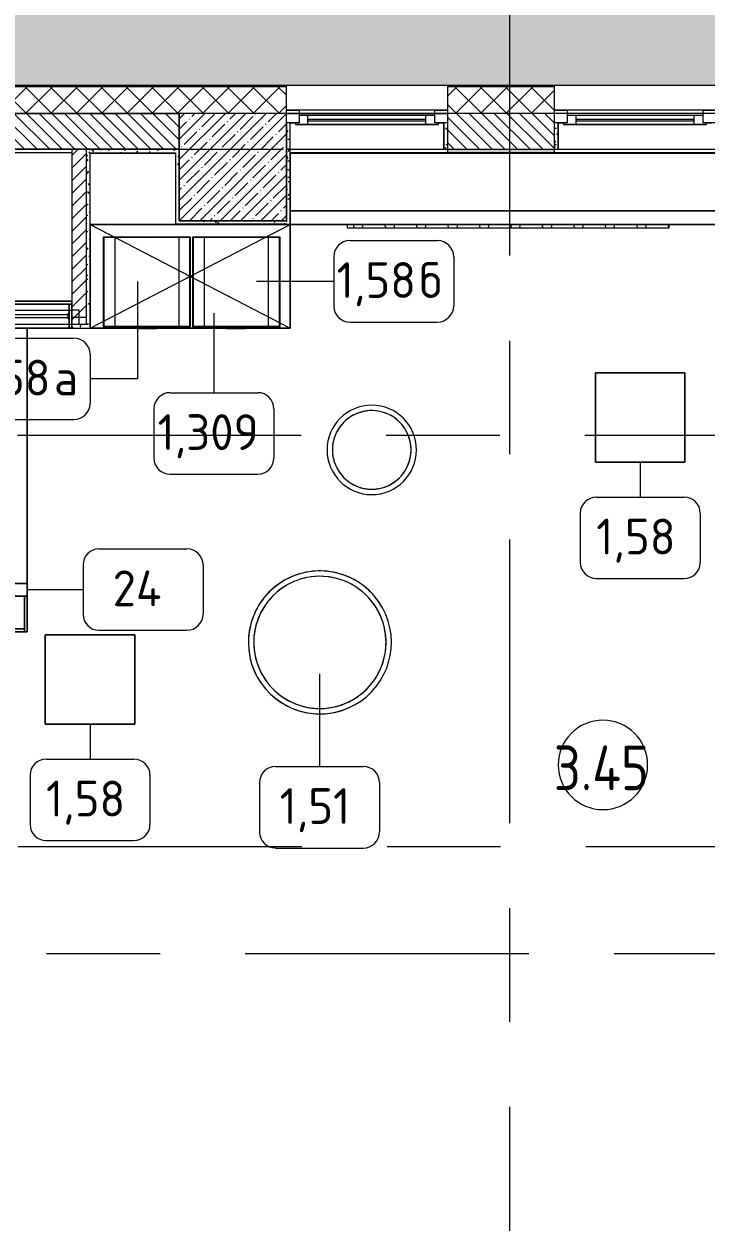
# Model space of a CAD drawing. Header units: millimetres. Extents: x 957 to 217451, y -8553 to 29000.
# Drawn here: x 34785 to 38600, y 8998 to 15701 of the extents above; entities that cross this region are included whole.
import ezdxf

# ---------------------------------------------------------------- set-up
doc = ezdxf.new("R2010")
doc.units = ezdxf.units.MM
doc.linetypes.add('Осевая', pattern=[3175, 635, -476.25, 1587.5, -476.25])
for name, color, linetype, lineweight in [('A-AREA-IDEN', 7, 'Continuous', 9), ('A-DETL', 7, 'Continuous', 9), ('A-GLAZ', 7, 'Continuous', 9), ('A-GLAZ-1', 7, 'Continuous', 13), ('A-WALL', 7, 'Continuous', 9), ('I-FURN-IDEN', 7, 'Continuous', 9), ('I-WALL', 7, 'Continuous', 9), ('S-COLS', 7, 'Continuous', 9), ('Знаки', 7, 'Continuous', 9), ('Оси-2', 7, 'Осевая', 9)]:
    doc.layers.add(name, color=color, linetype=linetype, lineweight=lineweight)
for name, color, linetype, lineweight, true_color in [('A-DETL-GENF-2', 7, 'Continuous', 9, 0xd4d4d4), ('A-WALL-1', 9, 'Continuous', 9, 0x808080), ('A-WALL-FNSH-1', 9, 'Continuous', 9, 0x808080), ('I-FURN-1', 9, 'Continuous', 9, 0x808080)]:
    doc.layers.add(name, color=color, linetype=linetype, lineweight=lineweight, true_color=true_color)
doc.styles.add('GOST Common_3', font='GOST_Common.ttf', dxfattribs={"width": 0.9, "height": 250})
doc.styles.add('GOST Common_4', font='GOST_Common.ttf', dxfattribs={"height": 200})
pattern_1 = [(45, (29493.174, 0), (-35.35534, 35.35534), [])]
pattern_2 = [(0, (29493.174, 0), (121.92, 30.48), [10.058, -81.382, 10.058, -81.382, -487.68]), (0, (29493.174, 0), (121.92, 30.48), [-182.88, 10.058, -172.822, 10.058, -81.382, -213.36]), (0, (29493.174, 0), (121.92, 30.48), [-457.2, 10.058, -50.902, 10.058, -142.342]), (120, (29538.894, 15.24), (-87.356454, 90.345817), [10.058, -81.382, 10.058, -81.382, -487.68]), (120, (29538.894, 15.24), (-87.356454, 90.345817), [-182.88, 10.058, -172.822, 10.058, -81.382, -213.36]), (120, (29538.894, 15.24), (-87.356454, 90.345817), [-457.2, 10.058, -50.902, 10.058, -142.342]), (240, (29554.134, 76.2), (-34.563546, -120.825817), [10.058, -81.382, 10.058, -81.382, -487.68]), (240, (29554.134, 76.2), (-34.563546, -120.825817), [-182.88, 10.058, -172.822, 10.058, -81.382, -213.36]), (240, (29554.134, 76.2), (-34.563546, -120.825817), [-457.2, 10.058, -50.902, 10.058, -142.342])]

# ---------------------------------------------------------------- blocks, each defined once
blk = doc.blocks.new('120_Окно_СКБ_1Ст - 120_Окно_СКБ_1Ст 900х2500_h_-V11-План расстановки мебели и оборудования 3 этажа в осях 1-12')
at = {"layer": 'A-GLAZ'}
for p, q in [((450, -57), (-450, -57)), ((-430, -127), (-400, -127)), ((-330, -107), (330, -107)), ((330, -117), (-330, -117)), ((400, -127), (430, -127))]:
    blk.add_line(p, q, dxfattribs=at)
at = {"layer": 'A-GLAZ-1'}
for p, q in [((-450, -127), (-450, -57)), ((-450, -57), (-380, -57)), ((-380, -57), (-380, -127)), ((380, -127), (380, -57)), ((380, -57), (450, -57)), ((450, -57), (450, -127)), ((-380, -127), (-450, -127)), ((-380, -127), (-400, -127)), ((-400, -127), (-400, -137)), ((380, -87), (-380, -87)), ((-380, -87), (-380, -127)), ((-330, -137), (-330, -87)), ((330, -137), (330, -87)), ((380, -127), (380, -87)), ((450, -127), (380, -127)), ((400, -127), (380, -127)), ((400, -137), (400, -127)), ((-400, -137), (400, -137)), ((400, -137), (-400, -137))]:
    blk.add_line(p, q, dxfattribs=at)
blk = doc.blocks.new('120_Окно_СКБ_1Ст - 120_Окно_СКБ_1Ст_900х2500_h_-V42-План расстановки мебели и оборудования 3 этажа в осях 1-12')
at = {"layer": 'A-GLAZ'}
for p, q in [((450, -57), (-450, -57)), ((-430, -127), (-400, -127)), ((-330, -107), (330, -107)), ((330, -117), (-330, -117)), ((400, -127), (430, -127))]:
    blk.add_line(p, q, dxfattribs=at)
at = {"layer": 'A-GLAZ-1'}
for p, q in [((-450, -127), (-450, -57)), ((-450, -57), (-380, -57)), ((-380, -57), (-380, -127)), ((380, -127), (380, -57)), ((380, -57), (450, -57)), ((450, -57), (450, -127)), ((-380, -127), (-450, -127)), ((-380, -127), (-400, -127)), ((-400, -127), (-400, -137)), ((380, -87), (-380, -87)), ((-380, -87), (-380, -127)), ((-330, -137), (-330, -87)), ((330, -137), (330, -87)), ((380, -127), (380, -87)), ((450, -127), (380, -127)), ((400, -127), (380, -127)), ((400, -137), (400, -127)), ((-400, -137), (400, -137)), ((400, -137), (-400, -137))]:
    blk.add_line(p, q, dxfattribs=at)
blk = doc.blocks.new('Шкаф параметрический - 1_309-32541261-План расстановки мебели и оборудования 3 этажа в осях 1-12')
at = {"layer": 'I-FURN-1'}
for p, q in [((0, 0), (1120, 581)), ((0, 581), (1120, 0)), ((1120, 581), (0, 581)), ((0, 581), (0, 0)), ((0, 0), (0, 581)), ((0, 581), (479, 581)), ((479, 581), (1119, 581)), ((1120, 0), (1120, 581)), ((1120, 581), (1120, 0)), ((0, 0), (1120, 0)), ((263, 0), (0, 0)), ((373, 0), (263, 0)), ((764, 0), (373, 0)), ((874, 0), (764, 0)), ((1120, 0), (874, 0))]:
    blk.add_line(p, q, dxfattribs=at)
blk = doc.blocks.new('ПУФ - 800 мешок 1_51-26157157-План расстановки мебели и оборудования 3 этажа в осях 1-12')
at = {"layer": 'I-FURN-1'}
for radius, start, end in [(400, 0, 180), (400, 50, 180), (370, 0, 180), (370, 52.94118, 169.41176), (370, 0, 52.94118), (400, 10, 50), (370, 169.41176, 180), (400, 0, 10), (400, 180, 360), (370, 180, 190.58824), (370, 180, 349.41176), (400, 320, 0), (370, 349.59286, 0), (400, 180, 270), (370, 349.59286, 360), (370, 190.58824, 201.17647), (370, 201.17647, 232.94118), (370, 232.94118, 349.41176), (400, 300, 320), (400, 270, 280), (400, 280, 290), (400, 290, 300)]:
    blk.add_arc((0, 0), radius, start, end, dxfattribs=at)
blk = doc.blocks.new('Съемный металлический экран с перфорацией - E1-V116-План расстановки мебели и оборудования 3 этажа в осях 1-12')
at = {"layer": 'Знаки'}
h = blk.add_hatch(dxfattribs=at)
h.set_pattern_fill('FP_35', color=256, style=0, pattern_type=2)
h.set_pattern_definition([(0, (-7081.406, -14560), (0, 50.8), [13.612, -74.376]), (60, (-7056.006, -14553.194), (-43.99409, 25.4), [13.612, -74.376]), (120, (-7049.2, -14527.794), (-43.99409, -25.4), [13.612, -74.376]), (30, (-7067.79, -14560), (9e-05, 101.59984), [13.612, -87.988]), (30, (-7093.19, -14516.01), (9e-05, 101.59984), [13.612, -87.988]), (150, (-7081.41, -14560), (-87.9881, -50.79984), [13.612, -87.988]), (150, (-7056.01, -14516.01), (-87.9881, -50.79984), [13.612, -87.988]), (90, (-7049.2, -14541.41), (-87.988, 50.8), [13.612, -87.988]), (90, (-7100, -14541.41), (-87.988, 50.8), [13.612, -87.988])])
h.paths.add_polyline_path([(1706.3, 0), (1800, 0), (1800, 20), (0, 20), (0, 0), (1369.7, 0)])
for p, q in [((0, 20), (0, 0)), ((0, 0), (1800, 0)), ((1800, 0), (1800, 20))]:
    blk.add_line(p, q, dxfattribs=at)
blk = doc.blocks.new('Стол для рисования - Стол для рисования-31999524-План расстановки мебели и оборудования 3 этажа в осях 1-12')
at = {"layer": 'I-FURN-1'}
for p, q in [((-134, 500), (-150, 500)), ((-150, 500), (-150, -500)), ((-150, -500), (-150, 500)), ((-150, 500), (-134.6, 500)), ((-150, 500), (-150, -500)), ((0, 500), (-150, 500)), ((-150, 500), (0, 500)), ((-150, -500), (-150, 500)), ((-150, 500), (-150, -500)), ((-134.6, 500), (-150, 500)), ((-150, 500), (-134.6, 500)), ((-150, -500), (-150, 500)), ((0, 500), (-134, 500)), ((-134, 500), (-134, 484)), ((-134, 484), (-134, 500)), ((-134, 500), (-100, 500)), ((-134, -500), (-134, 500)), ((-134, 500), (-134, 484)), ((-100, 500), (-134, 500)), ((-134, 500), (-100, 500)), ((-134, 484), (0, 484)), ((-81.4, 484), (-134, 484)), ((-134, 484), (-134, -484)), ((-100, 500), (-60, 500)), ((-60, 500), (-100, 500)), ((-100, 500), (-60, 500)), ((-81.9, 484), (-81.9, 478.5)), ((-81.9, 484), (-51.9, 484)), ((-81.4, 484), (-81.9, 484)), ((-81.9, 478.5), (-81.4, 478.5)), ((-51.9, 478.5), (-81.9, 478.5)), ((-79.9, 484), (-81.4, 484)), ((-74.5, 484), (-81.4, 484)), ((-81.4, 478.5), (-74.5, 478.5)), ((-77.5, 484), (-79.9, 484)), ((-74.5, 484), (-77.5, 484)), ((-74.5, 484), (-74.2, 484)), ((-74.2, 484), (-74.5, 484)), ((-74.5, 483.8), (-74.5, 478.5)), ((-74.5, 478.5), (-74.5, -478.8)), ((-74.2, 484), (-70.8, 484)), ((-70.8, 484), (-74.2, 484)), ((-70.8, 484), (-73.5, 484)), ((-70.8, 484), (-73.5, 484)), ((-73.5, 478.5), (-72.4, 478.5)), ((-72.3, 478.5), (-70.8, 478.5)), ((-67, 484), (-70.8, 484)), ((-70.8, 484), (-68.9, 484)), ((-67, 484), (-70.8, 484)), ((-67, 484), (-70.8, 484)), ((-70.7, 478.5), (-69, 478.5)), ((-68.9, 484), (-67, 484)), ((-68.9, 478.5), (-67, 478.5)), ((-63.2, 484), (-66.9, 484)), ((-66.9, 484), (-63.3, 484)), ((-63.3, 484), (-66.9, 484)), ((-63.3, 484), (-66.9, 484)), ((-66.9, 478.5), (-65, 478.5)), ((-65, 478.5), (-63.2, 478.5)), ((-60.5, 484), (-63, 484)), ((-63, 484), (-59.8, 484)), ((-61.7, 484), (-63, 484)), ((-60.5, 484), (-63, 484)), ((-63, 478.5), (-61.7, 478.5)), ((-60.5, 484), (-61.7, 484)), ((-61.6, 478.5), (-60.5, 478.5)), ((-59.8, 484), (-60.5, 484)), ((-60, 500), (0, 500)), ((0, 500), (-60, 500)), ((-60, 500), (0, 500)), ((-59.8, 484), (-59.5, 484)), ((-59.5, 484), (-59.8, 484)), ((-59.5, 478.5), (-59.5, 483.9)), ((-59.5, -478.7), (-59.5, 478.5)), ((-53.9, 484), (-59.4, 484)), ((-52.4, 484), (-59.4, 484)), ((-59.4, 478.5), (-52.4, 478.5)), ((-52.4, 484), (-53.9, 484)), ((-51.9, 484), (-52.4, 484)), ((0, 484), (-52.4, 484)), ((-52.4, 478.5), (-51.9, 478.5)), ((-51.9, 478.5), (-51.9, 484)), ((0, 484), (0, 500)), ((0, 500), (0, 484)), ((0, -500), (0, 500)), ((0, 500), (0, -500)), ((0, 484), (0, 500)), ((0, 500), (0, 484)), ((0, -484), (0, 484)), ((0, 484), (0, -484)), ((1500, 250), (0, 250)), ((0, 250), (0, -250)), ((0, -250), (0, 250)), ((0, 250), (1500, 250)), ((1430, 250), (1430, -250)), ((1500, 250), (1430, 250)), ((1430, 250), (1500, 250)), ((1430, -250), (1430, 250)), ((1700, 250), (1500, 250)), ((1500, 250), (1500, 234)), ((1500, 234), (1500, 250)), ((1500, 250), (1700, 250)), ((1500, 234), (1500, 250)), ((1500, 250), (1500, 8)), ((1500, -250), (1500, 250)), ((1500, 250), (1500, 234)), ((1500, 234), (1700, 234)), ((1684, 234), (1500, 234)), ((1500, 8), (1500, 234)), ((1684, 234), (1500, 234)), ((1500, 234), (1500, 8)), ((1500, 8), (1500, 234)), ((1500, 234), (1684, 234)), ((1500, 234), (1500, 8)), ((1700, 234), (1684, 234)), ((1684, 234), (1684, -234)), ((1684, 8), (1684, 234)), ((1684, 234), (1700, 234)), ((1700, 234), (1684, 234)), ((1700, 234), (1684, 234)), ((1684, 234), (1700, 234)), ((1700, 234), (1700, 250)), ((1700, 250), (1700, 234)), ((1700, -234), (1700, 234)), ((1700, 234), (1700, -234)), ((1700, -234), (1700, 234)), ((1700, 234), (1700, -234)), ((1684, 8), (1500, 8)), ((1500, 8), (1500, -8)), ((1500, -8), (1500, 8)), ((1500, 8), (1684, 8)), ((1500, -8), (1500, 8)), ((1500, 8), (1500, -8)), ((1500, 8), (1500, -8)), ((1500, -8), (1500, 8)), ((1500, 8), (1500, -8)), ((1684, -8), (1684, 8)), ((1684, 8), (1684, -8)), ((1684, -8), (1684, 8)), ((1500, -8), (1684, -8)), ((1684, -8), (1500, -8)), ((1500, -234), (1500, -8)), ((1500, -8), (1500, -250)), ((1500, -8), (1500, -234)), ((1500, -234), (1500, -8)), ((1500, -8), (1500, -234)), ((1684, -234), (1684, -8)), ((0, -250), (1500, -250)), ((1500, -250), (0, -250)), ((1430, -250), (1500, -250)), ((1500, -250), (1430, -250)), ((1700, -234), (1500, -234)), ((1500, -234), (1500, -250)), ((1500, -250), (1500, -234)), ((1500, -234), (1684, -234)), ((1500, -250), (1500, -234)), ((1500, -234), (1684, -234)), ((1684, -234), (1500, -234)), ((1500, -234), (1500, -250)), ((1500, -250), (1700, -250)), ((1700, -250), (1500, -250)), ((1684, -234), (1700, -234)), ((1700, -234), (1684, -234)), ((1684, -234), (1700, -234)), ((1684, -234), (1700, -234)), ((1700, -234), (1684, -234)), ((1700, -250), (1700, -234)), ((1700, -234), (1700, -250)), ((-150, -500), (-134, -500)), ((-134, -500), (-150, -500)), ((-150, -500), (0, -500)), ((0, -500), (-150, -500)), ((-150, -500), (-134.6, -500)), ((-134.6, -500), (-150, -500)), ((0, -484), (-134, -484)), ((-134, -484), (-134, -500)), ((-134, -500), (-134, -484)), ((-134, -484), (-81.4, -484)), ((-134, -484), (-134, -500)), ((-134, -500), (0, -500)), ((-100, -500), (-134, -500)), ((-134, -500), (-100, -500)), ((-100, -500), (-134, -500)), ((0, -500), (-100, -500)), ((-100, -500), (0, -500)), ((0, -500), (-100, -500)), ((-81.9, -478.6), (-81.9, -484)), ((-81.9, -478.6), (-51.9, -478.6)), ((-81.4, -478.6), (-81.9, -478.6)), ((-81.9, -484), (-81.4, -484)), ((-51.9, -484), (-81.9, -484)), ((-74.5, -478.6), (-81.4, -478.6)), ((-81.4, -484), (-74.5, -484)), ((-81.4, -484), (-74.5, -484)), ((-74.5, -478.8), (-74.5, -484)), ((-74.5, -484), (-74.2, -484)), ((-74.2, -484), (-74.5, -484)), ((-74.2, -484), (-73.5, -484)), ((-70.8, -484), (-74.2, -484)), ((-72.4, -478.6), (-73.5, -478.6)), ((-73.5, -484), (-70.8, -484)), ((-73.5, -484), (-72.3, -484)), ((-73.5, -484), (-70.8, -484)), ((-70.8, -478.6), (-72.4, -478.6)), ((-72.3, -484), (-70.8, -484)), ((-69, -478.6), (-70.8, -478.6)), ((-70.8, -484), (-67, -484)), ((-70.8, -484), (-67, -484)), ((-67, -484), (-70.8, -484)), ((-70.8, -484), (-67, -484)), ((-67, -478.6), (-69, -478.6)), ((-65.1, -478.6), (-66.9, -478.6)), ((-66.9, -484), (-63.2, -484)), ((-66.9, -484), (-63.3, -484)), ((-63.3, -484), (-66.9, -484)), ((-66.9, -484), (-63.3, -484)), ((-63.3, -478.6), (-65, -478.6)), ((-61.7, -478.6), (-63, -478.6)), ((-63, -484), (-60.5, -484)), ((-63, -484), (-59.5, -484)), ((-59.5, -484), (-63, -484)), ((-63, -484), (-60.5, -484)), ((-60.5, -478.6), (-61.7, -478.6)), ((-59.5, -484), (-59.5, -478.7)), ((-52.4, -478.6), (-59.4, -478.6)), ((-59.4, -484), (-52.4, -484)), ((-59.4, -484), (-52.4, -484)), ((-51.9, -478.6), (-52.4, -478.6)), ((-52.4, -484), (-51.9, -484)), ((-52.4, -484), (0, -484)), ((-51.9, -484), (-51.9, -478.6)), ((0, -500), (0, -484)), ((0, -484), (0, -500)), ((0, -500), (0, -484)), ((0, -484), (0, -500))]:
    blk.add_line(p, q, dxfattribs=at)
blk = doc.blocks.new('Пуф круглый - Пуф круглый-32037574-План расстановки мебели и оборудования 3 этажа в осях 1-12')
at = {"layer": 'I-FURN-1'}
for p, q in [((-180, 250), (-180, -250)), ((-180, 250), (-69.2, 250)), ((-178.5, 250), (-180, 250)), ((-2.3, 250), (-178.5, 250)), ((-69.2, 250), (-2.3, 250)), ((2.3, 250), (69.2, 250)), ((173.9, 250), (2.3, 250)), ((69.2, 250), (180, 250)), ((178.5, 250), (173.9, 250)), ((180, 250), (178.5, 250)), ((180, -250), (180, 250)), ((-180, -250), (-178.5, -250)), ((-69.2, -250), (-180, -250)), ((-178.5, -250), (-69.9, -250)), ((-70, -250), (-70, -257.4)), ((-70, -250), (-69.3, -250)), ((-69.3, -250), (-70, -250)), ((-70, -257.4), (-69.3, -257.4)), ((-32.7, -257.4), (-70, -257.4)), ((-69.9, -250), (-46.6, -250)), ((-69.3, -250), (-55.2, -250)), ((-30.7, -250), (-69.3, -250)), ((-69.3, -257.4), (-55.2, -257.4)), ((-2.3, -250), (-69.2, -250)), ((-55.2, -250), (-30, -250)), ((-55, -257.4), (-33.3, -257.4)), ((-33.3, -257.4), (-55, -257.4)), ((-55, -260), (-55, -257.4)), ((-55, -257.4), (-55, -260)), ((-55, -257.4), (-32.7, -257.4)), ((-55, -262.1), (-55, -260)), ((-55, -260), (-55, -262.1)), ((-55, -262.1), (55, -262.1)), ((55, -262.1), (-55, -262.1)), ((-46.6, -250), (-33.5, -250)), ((-32.9, -250), (-30.9, -250)), ((-32.7, -257.4), (32.7, -257.4)), ((-30.7, -257.4), (-32.7, -257.4)), ((-32.7, -257.4), (-30.7, -257.4)), ((-30.7, -257.4), (-32.7, -257.4)), ((-30.9, -250), (-2.3, -250)), ((-30, -250), (-30.7, -250)), ((30.7, -257.4), (-30.7, -257.4)), ((-30.7, -257.4), (-30, -257.4)), ((-30, -257.4), (-30.7, -257.4)), ((-30, -257.4), (-30, -250)), ((2.3, -250), (30.9, -250)), ((69.2, -250), (2.3, -250)), ((30, -250), (30, -257.4)), ((30, -250), (50, -250)), ((30.7, -250), (30, -250)), ((30, -257.4), (30.7, -257.4)), ((30.7, -257.4), (30, -257.4)), ((69.3, -250), (30.7, -250)), ((55, -257.4), (30.7, -257.4)), ((30.7, -257.4), (55, -257.4)), ((70, -257.4), (30.7, -257.4)), ((30.9, -250), (69.9, -250)), ((32.7, -257.4), (55, -257.4)), ((50, -250), (55.2, -250)), ((55, -257.4), (55, -260)), ((55, -257.4), (55, -260)), ((55, -260), (55, -262.1)), ((55, -260), (55, -262.1)), ((55.2, -250), (60, -250)), ((55.2, -257.4), (64.1, -257.4)), ((60, -250), (70, -250)), ((64.1, -257.4), (67.3, -257.4)), ((67.3, -257.4), (69.3, -257.4)), ((180, -250), (69.2, -250)), ((70, -250), (69.3, -250)), ((69.3, -257.4), (70, -257.4)), ((69.9, -250), (178.5, -250)), ((70, -257.4), (70, -250)), ((178.5, -250), (180, -250))]:
    blk.add_line(p, q, dxfattribs=at)
blk = doc.blocks.new('Пуф круглый - Пуф круглый-V155-План расстановки мебели и оборудования 3 этажа в осях 1-12')
at = {"layer": 'I-FURN-1'}
for p, q in [((-180, 250), (-180, -250)), ((-180, 250), (-69.2, 250)), ((-178.5, 250), (-180, 250)), ((-2.3, 250), (-178.5, 250)), ((-69.2, 250), (-2.3, 250)), ((2.3, 250), (69.2, 250)), ((178.5, 250), (2.3, 250)), ((69.2, 250), (180, 250)), ((180, 250), (178.5, 250)), ((180, -250), (180, 250)), ((-180, -250), (-178.5, -250)), ((-69.2, -250), (-180, -250)), ((-178.5, -250), (-69.9, -250)), ((-70, -250), (-70, -257.4)), ((-70, -250), (-30, -250)), ((-69.3, -250), (-70, -250)), ((-70, -257.4), (-69.3, -257.4)), ((-32.7, -257.4), (-70, -257.4)), ((-69.9, -250), (-46.6, -250)), ((-30.7, -250), (-69.3, -250)), ((-69.3, -257.4), (-55.2, -257.4)), ((-2.3, -250), (-69.2, -250)), ((-55, -257.4), (-32.7, -257.4)), ((-30.7, -257.4), (-55, -257.4)), ((-55, -260), (-55, -257.4)), ((-55, -257.4), (-55, -260)), ((-55, -257.4), (-44.8, -257.4)), ((-55, -262.1), (-55, -260)), ((-55, -260), (-55, -262.1)), ((-55, -262.1), (55, -262.1)), ((55, -262.1), (-55, -262.1)), ((-46.6, -250), (-30.9, -250)), ((-44.8, -257.4), (-30.7, -257.4)), ((-32.7, -257.4), (32.7, -257.4)), ((-30, -257.4), (-32.7, -257.4)), ((-30.9, -250), (-2.3, -250)), ((-30, -250), (-30.7, -250)), ((30.7, -257.4), (-30.7, -257.4)), ((-30.7, -257.4), (-30, -257.4)), ((-30, -257.4), (-30, -250)), ((2.3, -250), (30.9, -250)), ((69.2, -250), (2.3, -250)), ((30, -250), (30, -257.4)), ((30, -250), (70, -250)), ((30.7, -250), (30, -250)), ((30, -257.4), (30.7, -257.4)), ((30.7, -257.4), (30, -257.4)), ((55.2, -250), (30.7, -250)), ((55, -257.4), (30.7, -257.4)), ((30.7, -257.4), (55, -257.4)), ((70, -257.4), (30.7, -257.4)), ((30.9, -250), (69.9, -250)), ((32.7, -257.4), (55, -257.4)), ((55, -257.4), (55, -260)), ((55, -257.4), (55, -260)), ((55, -260), (55, -262.1)), ((55, -260), (55, -262.1)), ((69.3, -250), (55.2, -250)), ((55.2, -257.4), (69.3, -257.4)), ((180, -250), (69.2, -250)), ((70, -250), (69.3, -250)), ((69.3, -257.4), (70, -257.4)), ((69.9, -250), (178.5, -250)), ((70, -257.4), (70, -250)), ((178.5, -250), (180, -250))]:
    blk.add_line(p, q, dxfattribs=at)
blk = doc.blocks.new('Пуф треугольный - Пуф треугольный-32036783-План расстановки мебели и оборудования 3 этажа в осях 1-12')
at = {"layer": 'I-FURN-1'}
for p, q in [((-244.9, 250), (-244.9, -250)), ((-244.3, 250), (-244.9, 250)), ((-244.9, 250), (-243.9, 250)), ((-243.4, 250), (-244.3, 250)), ((-243.9, 250), (-180, 250)), ((-242.3, 250), (-243.4, 250)), ((-239.3, 250), (-242.3, 250)), ((-180, 250), (-239.3, 250)), ((-239.3, -250), (-239.3, 250)), ((-180, 250), (-68.6, 250)), ((-2.3, 250), (-180, 250)), ((-68.6, 250), (-2.3, 250)), ((-2.3, 250), (2.3, 250)), ((2.3, 250), (68.6, 250)), ((180, 250), (2.3, 250)), ((68.6, 250), (180, 250)), ((180, 250), (243.9, 250)), ((239.3, 250), (180, 250)), ((244.8, 250), (239.3, 250)), ((239.3, 250), (239.3, -250)), ((243.9, 250), (244.9, 250)), ((244.9, 250), (244.8, 250)), ((244.9, -250), (244.9, 250)), ((-244.9, -250), (-244.8, -250)), ((-243.9, -250), (-244.9, -250)), ((-244.8, -250), (-239.3, -250)), ((-180, -250), (-243.9, -250)), ((-239.3, -250), (-180, -250)), ((-180, -250), (-69.3, -250)), ((-68.6, -250), (-180, -250)), ((-70, -250), (-70, -257.4)), ((-70, -250), (-60, -250)), ((-69.3, -250), (-70, -250)), ((-70, -257.4), (-69.3, -257.4)), ((-32.7, -257.4), (-70, -257.4)), ((-30.7, -250), (-69.3, -250)), ((-69.3, -250), (-33.3, -250)), ((-69.3, -257.4), (-55.2, -257.4)), ((-2.3, -250), (-68.6, -250)), ((-60, -250), (-55.2, -250)), ((-55.2, -250), (-30, -250)), ((-55, -257.4), (-33.3, -257.4)), ((-33.3, -257.4), (-55, -257.4)), ((-55, -260), (-55, -257.4)), ((-55, -257.4), (-55, -260)), ((-55, -257.4), (-50, -257.4)), ((-55, -262.1), (-55, -260)), ((-55, -260), (-55, -262.1)), ((-55, -262.1), (55, -262.1)), ((55, -262.1), (-55, -262.1)), ((-50, -257.4), (-40, -257.4)), ((-40, -257.4), (-32.7, -257.4)), ((-32.7, -250), (-30.7, -250)), ((-32.7, -257.4), (32.7, -257.4)), ((-30.7, -257.4), (-32.7, -257.4)), ((-32.7, -257.4), (-30.7, -257.4)), ((-30, -257.4), (-32.7, -257.4)), ((-30, -250), (-30.7, -250)), ((-30.7, -250), (-2.3, -250)), ((30.7, -257.4), (-30.7, -257.4)), ((-30.7, -257.4), (-30, -257.4)), ((-30, -257.4), (-30, -250)), ((2.3, -250), (-2.3, -250)), ((2.3, -250), (30.7, -250)), ((68.6, -250), (2.3, -250)), ((30, -250), (30, -257.4)), ((30, -250), (70, -250)), ((30.7, -250), (30, -250)), ((30, -257.4), (30.7, -257.4)), ((30.7, -257.4), (30, -257.4)), ((69.3, -250), (30.7, -250)), ((30.7, -250), (69.3, -250)), ((55, -257.4), (30.7, -257.4)), ((30.7, -257.4), (55, -257.4)), ((70, -257.4), (30.7, -257.4)), ((32.7, -257.4), (55, -257.4)), ((55, -257.4), (55, -260)), ((55, -257.4), (55, -260)), ((55, -260), (55, -262.1)), ((55, -260), (55, -262.1)), ((55.2, -257.4), (69.3, -257.4)), ((180, -250), (68.6, -250)), ((70, -250), (69.3, -250)), ((69.3, -250), (180, -250)), ((69.3, -257.4), (70, -257.4)), ((70, -257.4), (70, -250)), ((180, -250), (239.3, -250)), ((243.9, -250), (180, -250)), ((239.3, -250), (244.9, -250)), ((244.9, -250), (243.9, -250))]:
    blk.add_line(p, q, dxfattribs=at)
blk = doc.blocks.new('Пуф треугольный - Пуф треугольный-V156-План расстановки мебели и оборудования 3 этажа в осях 1-12')
at = {"layer": 'I-FURN-1'}
for p, q in [((-244.9, 250), (-244.9, -250)), ((-240.9, 250), (-244.9, 250)), ((-244.9, 250), (-243.9, 250)), ((-243.9, 250), (-180, 250)), ((-239.3, 250), (-240.9, 250)), ((-180, 250), (-239.3, 250)), ((-239.3, -250), (-239.3, 250)), ((-180, 250), (-68.6, 250)), ((-2.3, 250), (-180, 250)), ((-68.6, 250), (-2.3, 250)), ((-2.3, 250), (2.3, 250)), ((2.3, 250), (68.6, 250)), ((180, 250), (2.3, 250)), ((68.6, 250), (180, 250)), ((180, 250), (243.9, 250)), ((239.3, 250), (180, 250)), ((240.9, 250), (239.3, 250)), ((239.3, 250), (239.3, -250)), ((244.8, 250), (240.9, 250)), ((243.9, 250), (244.9, 250)), ((244.9, 250), (244.8, 250)), ((244.9, -250), (244.9, 250)), ((-244.9, -250), (-244.8, -250)), ((-243.9, -250), (-244.9, -250)), ((-244.8, -250), (-244.3, -250)), ((-244.3, -250), (-242.3, -250)), ((-180, -250), (-243.9, -250)), ((-242.3, -250), (-240.9, -250)), ((-240.9, -250), (-239.3, -250)), ((-239.3, -250), (-180, -250)), ((-180, -250), (-69.3, -250)), ((-68.6, -250), (-180, -250)), ((-70, -250), (-70, -257.4)), ((-70, -250), (-30, -250)), ((-69.3, -250), (-70, -250)), ((-70, -257.4), (-69.3, -257.4)), ((-32.7, -257.4), (-70, -257.4)), ((-60, -250), (-69.3, -250)), ((-69.3, -250), (-30.7, -250)), ((-69.3, -257.4), (-55.2, -257.4)), ((-2.3, -250), (-68.6, -250)), ((-30.7, -250), (-60, -250)), ((-55, -257.4), (-32.7, -257.4)), ((-30.7, -257.4), (-55, -257.4)), ((-55, -260), (-55, -257.4)), ((-55, -257.4), (-55, -260)), ((-55, -257.4), (-30.7, -257.4)), ((-55, -262.1), (-55, -260)), ((-55, -260), (-55, -262.1)), ((-55, -262.1), (55, -262.1)), ((55, -262.1), (-55, -262.1)), ((-32.7, -257.4), (32.7, -257.4)), ((-30, -257.4), (-32.7, -257.4)), ((-30, -250), (-30.7, -250)), ((-30.7, -250), (-2.3, -250)), ((30.7, -257.4), (-30.7, -257.4)), ((-30.7, -257.4), (-30, -257.4)), ((-30, -257.4), (-30, -250)), ((2.3, -250), (-2.3, -250)), ((2.3, -250), (30.7, -250)), ((68.6, -250), (2.3, -250)), ((30, -250), (30, -257.4)), ((30, -250), (70, -250)), ((30.7, -250), (30, -250)), ((30, -257.4), (30.7, -257.4)), ((30.7, -257.4), (30, -257.4)), ((32.7, -250), (30.7, -250)), ((30.7, -250), (69.3, -250)), ((55, -257.4), (30.7, -257.4)), ((30.7, -257.4), (55, -257.4)), ((70, -257.4), (30.7, -257.4)), ((69.3, -250), (32.7, -250)), ((32.7, -257.4), (55, -257.4)), ((55, -257.4), (55, -260)), ((55, -257.4), (55, -260)), ((55, -260), (55, -262.1)), ((55, -260), (55, -262.1)), ((55.2, -257.4), (69.3, -257.4)), ((180, -250), (68.6, -250)), ((70, -250), (69.3, -250)), ((69.3, -250), (180, -250)), ((69.3, -257.4), (70, -257.4)), ((70, -257.4), (70, -250)), ((180, -250), (239.3, -250)), ((243.9, -250), (180, -250)), ((239.3, -250), (240.9, -250)), ((240.9, -250), (244.3, -250)), ((244.9, -250), (243.9, -250)), ((244.3, -250), (244.8, -250)), ((244.8, -250), (244.9, -250))]:
    blk.add_line(p, q, dxfattribs=at)
blk = doc.blocks.new('ПУФ_500 - 1_50б-V159-План расстановки мебели и оборудования 3 этажа в осях 1-12')
at = {"layer": 'I-FURN-1'}
for radius, start, end in [(250, 360, 180), (250, 0, 180), (220, 360, 180), (220, 102.85714, 128.57143), (220, 64.28571, 102.85714), (220, 128.57143, 154.28571), (220, 12.85714, 64.28571), (220, 154.28571, 180), (250, 180, 360), (220, 180, 360), (220, 180, 192.85714), (220, 334.28571, 360), (220, 0, 12.85714), (250, 180, 360), (220, 192.85714, 231.42857), (220, 321.42857, 334.28571), (220, 231.42857, 244.28571), (220, 244.28571, 257.14286), (220, 257.14286, 308.57143), (220, 308.57143, 321.42857)]:
    blk.add_arc((0, 0), radius, start, end, dxfattribs=at)
blk = doc.blocks.new('Зашивка приборов отопления34 - Зашивка приборов отопления-33324488-План расстановки мебели и оборудования 3 этажа в осях 1-12')
at = {"layer": 'A-WALL'}
for p, q in [((34187.8, 26888.4), (34187.8, 26567.4)), ((40348, 26888.4), (34187.8, 26888.4)), ((34187.8, 26567.4), (40348, 26567.4)), ((40348, 26567.4), (34187.8, 26567.4)), ((34187.8, 26567.4), (34187.8, 26492.4)), ((34187.8, 26492.4), (40348, 26492.4))]:
    blk.add_line(p, q, dxfattribs=at)
blk = doc.blocks.new('Марка_Помещения - Номер-25198446-План расстановки мебели и оборудования 3 этажа в осях 1-12')
at = {"layer": 'A-AREA-IDEN'}
for start, end in [(360, 180), (180, 360)]:
    blk.add_arc((0, 0), 2.5, start, end, dxfattribs=at)
blk = doc.blocks.new('Марка_Мебель - В прямоуг_Balcon_Марка-25523697-План расстановки мебели и оборудования 3 этажа в осях 1-12')
at = {"layer": 'I-FURN-IDEN'}
for p, q in [((-2.455, 2.278), (2.455, 2.278)), ((-3.355, 1.378), (-3.355, -1.384)), ((3.355, 1.378), (3.355, -1.378)), ((-2.461, -2.278), (2.455, -2.278))]:
    blk.add_line(p, q, dxfattribs=at)
for centre, radius, start, end in [((-2.455, 1.378), 0.9, 90, 180), ((2.455, 1.378), 0.9, 0, 90), ((-2.461, -1.384), 0.893, 180, 270), ((2.455, -1.378), 0.9, 270, 0)]:
    blk.add_arc(centre, radius, start, end, dxfattribs=at)

msp = doc.modelspace()

# ---------------------------------------------------------------- hatches: boundary and pattern name
at = {"layer": 'A-DETL-GENF-2'}
msp.add_hatch(color=256, dxfattribs=at).paths.add_polyline_path([(29225.2, 14774.9), (29225.2, 15358), (67780.8, 15358), (67780.8, 23799.7), (68251.3, 23799.7), (68251.3, 23888.3), (63421.2, 23888.3), (63421.2, 27398.1), (27084.1, 27398.1), (27084.1, 14774.9), (29212.9, 14774.9)])
at = {"layer": 'A-WALL'}
h = msp.add_hatch(dxfattribs=at)
h.set_pattern_fill('FP_9', color=256, style=0, pattern_type=2)
h.set_pattern_definition([(45, (29493.17, 0), (-70.71068, 70.71068), []), (135, (29493.17, 0), (-70.71068, -70.71068), [])])
h.paths.add_polyline_path([(67780.8, 15200), (67780.8, 15350), (67303.2, 15350), (67303.2, 15200), (67763.2, 15200)])
h.paths.add_polyline_path([(44020.6, 15200), (61603.2, 15200), (61603.2, 15350), (59510.2, 15349), (59510.2, 15288), (59507.2, 15285), (58733.2, 15285), (58730.2, 15288), (58729.4, 15350), (55103.4, 15349), (55103.4, 15288), (55100.4, 15285), (53926.4, 15285), (53923.4, 15288), (53922.7, 15350), (49283.2, 15349), (49283.2, 15288), (49280.2, 15285), (48506.2, 15285), (48503.2, 15288), (48502.4, 15350), (44276.2, 15349), (44275, 15285.7), (44273.2, 15285), (44096.8, 15286.1), (44096.2, 15288), (44095.4, 15350), (42353.2, 15350), (42353.2, 15200), (43803.2, 15200)])
h.paths.add_polyline_path([(34153.2, 15200), (36253.2, 15200), (36253.2, 15350), (29533.2, 15350), (29533.2, 15293), (29383.2, 15293), (29383.2, 15200), (33553.2, 15200)])
h.paths.add_polyline_path([(63253.2, 15200), (63253.2, 15350), (63103.2, 15350), (63103.2, 15200), (63203.2, 15200)])
h.paths.add_polyline_path([(64153.2, 15200), (64903.2, 15200), (64903.2, 15350), (64153.2, 15350)])
h.paths.add_polyline_path([(38653.2, 15200), (39253.2, 15200), (39253.2, 15350), (38653.2, 15350), (38653.2, 15218)])
h.paths.add_polyline_path([(37753.2, 15200), (37753.2, 15350), (37153.2, 15350), (37153.2, 15200), (37289.8, 15200)])
h.paths.add_polyline_path([(62733.2, 15200), (62733.2, 15350), (62503.2, 15350), (62503.2, 15200), (62728.2, 15200)])
h = msp.add_hatch(dxfattribs=at)
h.set_pattern_fill('FP_7', color=256, style=0, pattern_type=2)
h.set_pattern_definition([(135, (29493.174, 0), (-35.35534, -35.35534), [])])
h.paths.add_polyline_path([(42434.4, 15000), (43203.2, 15000), (43203.2, 15200), (42353.2, 15200), (42353.2, 15000)])
h.paths.add_polyline_path([(35053.2, 15000), (35653.2, 15000), (35653.2, 15200), (34153.2, 15200), (34153.2, 15000), (35044.1, 15000)])
h.paths.add_polyline_path([(37153.2, 15000), (37753.2, 15000), (37753.2, 15200), (37153.2, 15200), (37153.2, 15007.9)])
h.paths.add_polyline_path([(38653.2, 15000), (39253.2, 15000), (39253.2, 15200), (38653.2, 15200), (38653.2, 15055.6)])
at = {"layer": 'I-WALL'}
h = msp.add_hatch(dxfattribs=at)
h.set_pattern_fill('FP_34', color=256, style=0, pattern_type=2)
h.set_pattern_definition(pattern_2)
h.paths.add_polyline_path([(36253.2, 15000), (36273.2, 15000), (36273.2, 15148), (36253.2, 15148), (36253.2, 15138)])
h = msp.add_hatch(dxfattribs=at)
h.set_pattern_fill('FP_34', color=256, style=0, pattern_type=2)
h.set_pattern_definition(pattern_2)
h.paths.add_polyline_path([(37133.2, 15000), (37153.2, 15000), (37153.2, 15148), (37133.2, 15148), (37133.2, 15007.3)])
h = msp.add_hatch(dxfattribs=at)
h.set_pattern_fill('FP_34', color=256, style=0, pattern_type=2)
h.set_pattern_definition(pattern_2)
h.paths.add_polyline_path([(37753.2, 15000), (37773.2, 15000.7), (37773.2, 15148), (37753.2, 15148), (37753.2, 15027)])
h = msp.add_hatch(dxfattribs=at)
h.set_pattern_fill('FP_22', color=256, style=0, pattern_type=2)
h.set_pattern_definition(pattern_1)
h.paths.add_polyline_path([(35102.3, 14060), (35133.2, 14060), (35133.2, 15000), (35053.2, 15000), (35053.2, 14060)])
h = msp.add_hatch(dxfattribs=at)
h.set_pattern_fill('FP_34', color=256, style=0, pattern_type=2)
h.set_pattern_definition(pattern_2)
h.paths.add_polyline_path([(35153.2, 14980), (35653.2, 14980), (35653.2, 15000), (35133.2, 15000), (35133.2, 14980)])
h = msp.add_hatch(dxfattribs=at)
h.set_pattern_fill('FP_34', color=256, style=0, pattern_type=2)
h.set_pattern_definition(pattern_2)
h.paths.add_polyline_path([(35153.2, 14020), (35153.2, 14980), (35133.2, 14980), (35133.2, 14020)])
h = msp.add_hatch(dxfattribs=at)
h.set_pattern_fill('FP_34', color=256, style=0, pattern_type=2)
h.set_pattern_definition(pattern_2)
h.paths.add_polyline_path([(35633.2, 14580), (35653.2, 14580), (35653.2, 14980), (35633.2, 14979), (35633.2, 14600)])
h = msp.add_hatch(dxfattribs=at)
h.set_pattern_fill('FP_34', color=256, style=0, pattern_type=2)
h.set_pattern_definition(pattern_2)
h.paths.add_polyline_path([(36253.2, 14600), (36273.2, 14600.7), (36273.2, 15000), (36253.2, 15000), (36253.2, 14926)])
h = msp.add_hatch(dxfattribs=at)
h.set_pattern_fill('FP_34', color=256, style=0, pattern_type=2)
h.set_pattern_definition(pattern_2)
h.paths.add_polyline_path([(42353.2, 14980), (42434.4, 14980), (42434.4, 15000), (42353.2, 15000)])
h.paths.add_polyline_path([(39253.2, 14980), (39253.2, 15000), (38653.2, 15000), (38653.2, 14980)])
h.paths.add_polyline_path([(37289.8, 14980), (37753.2, 14980), (37753.2, 15000), (37153.2, 15000), (37153.2, 14980)])
h = msp.add_hatch(dxfattribs=at)
h.set_pattern_fill('FP_34', color=256, style=0, pattern_type=2)
h.set_pattern_definition(pattern_2)
h.paths.add_polyline_path([(36253.2, 14580), (36273.2, 14580), (36273.2, 14600), (35653.2, 14600), (35653.2, 14580), (35943.7, 14580)])
h = msp.add_hatch(dxfattribs=at)
h.set_pattern_fill('FP_22', color=256, style=0, pattern_type=2)
h.set_pattern_definition(pattern_1)
h.paths.add_polyline_path([(35093.2, 14020), (35093.2, 14060), (35053.2, 14060), (35053.2, 14020)])
h.paths.add_polyline_path([(33251.4, 14020), (34053.2, 14020), (34053.2, 14100), (32623.2, 14100), (32623.2, 14020)])
h = msp.add_hatch(dxfattribs=at)
h.set_pattern_fill('FP_34', color=256, style=0, pattern_type=2)
h.set_pattern_definition(pattern_2)
h.paths.add_polyline_path([(33924.5, 14000), (34053.2, 14000), (34053.2, 14020), (32623.2, 14020), (32623.2, 14000), (33553.2, 14000)])
h.paths.add_polyline_path([(35133.2, 14000), (35153.2, 14000), (35153.2, 14020), (35053.2, 14020), (35053.2, 14000), (35102.3, 14000)])
at = {"layer": 'S-COLS'}
h = msp.add_hatch(dxfattribs=at)
h.set_pattern_fill('FP_10', color=256, style=0, pattern_type=2)
h.set_pattern_definition([(45, (29493.17, 0), (-57.02463, 57.02463), []), (45, (29550.2, 0), (-57.02463, 57.02463), [100.806, -20.161, 3.353, -16.808])])
h.paths.add_polyline_path([(35653.2, 14600), (36253.2, 14600), (36253.2, 15200), (35653.2, 15200), (35653.2, 14926)])

# ---------------------------------------------------------------- linework, layer by layer
at = {"layer": 'A-DETL'}
msp.add_line((29225.2, 15358), (67780.8, 15358), dxfattribs=at)
at = {"layer": 'A-WALL'}
for p, q in [((36253.2, 15353), (29533.2, 15353)), ((36253.2, 15350), (29533.2, 15350)), ((37753.2, 15353), (37153.2, 15353)), ((37753.2, 15350), (37153.2, 15350)), ((35653.2, 15200), (34153.2, 15200)), ((43203.2, 15200), (35653.2, 15200)), ((37753.2, 15200), (37153.2, 15200)), ((35133.2, 15000), (35133.2, 14020)), ((35153.2, 14980), (35633.2, 14980)), ((35153.2, 14980), (35153.2, 13999)), ((37153.2, 15000), (37753.2, 15000)), ((37153.2, 14980), (37753.2, 14980)), ((37753.2, 14980), (37153.2, 14980))]:
    msp.add_line(p, q, dxfattribs=at)
at = {"layer": 'A-WALL-1'}
for p, q in [((36253.2, 15200), (36253.2, 15350)), ((37153.2, 15350), (37153.2, 14980)), ((37753.2, 14980), (37753.2, 15350)), ((29883.2, 15200), (35653.2, 15200)), ((35653.2, 14600), (35653.2, 15200)), ((36253.2, 15148), (36253.2, 14600)), ((36273.2, 15148), (36253.2, 15148)), ((36273.2, 14580), (36273.2, 15148)), ((37133.2, 15148), (37133.2, 15000)), ((37153.2, 15148), (37133.2, 15148)), ((37773.2, 15148), (37753.2, 15148)), ((37773.2, 15000), (37773.2, 15148)), ((35653.2, 15000), (34153.2, 15000)), ((35053.2, 15000), (35053.2, 14134.6)), ((35633.2, 14980), (35633.2, 14580)), ((36273.2, 15000), (36253.2, 15000)), ((36253.2, 15000), (36273.2, 15000)), ((37133.2, 15000), (37153.2, 15000)), ((37753.2, 15000), (37773.2, 15000)), ((35633.2, 14580), (36253.7, 14580)), ((36253.2, 14600), (35653.2, 14600)), ((35053.2, 14134), (35053.2, 14100)), ((35093.2, 14100), (35053.2, 14100)), ((35093.2, 14020), (35093.2, 14100)), ((35053.2, 14060), (35133.2, 14060)), ((35133.2, 14020), (35053.2, 14020)), ((35053.2, 14000), (35153.2, 14000))]:
    msp.add_line(p, q, dxfattribs=at)
at = {"layer": 'A-WALL-FNSH-1'}
for p, q in [((36253.2, 15350), (36253.2, 15358)), ((37153.2, 15358), (37153.2, 15350)), ((37753.2, 15350), (37753.2, 15358)), ((36274.2, 15148), (36273.2, 15148)), ((36274.2, 15000), (36274.2, 15148)), ((37132.2, 15148), (37132.2, 15000)), ((37133.2, 15148), (37132.2, 15148)), ((37774.2, 15148), (37773.2, 15148)), ((37774.2, 15000), (37774.2, 15148)), ((35154.2, 14979), (35632.2, 14979)), ((35154.2, 13999), (35154.2, 14979)), ((35632.2, 14979), (35632.2, 14580)), ((36273.2, 15000), (36274.2, 15000)), ((37132.2, 15000), (37133.2, 15000)), ((37153.2, 14980), (37153.2, 14979)), ((37153.2, 14979), (37753.2, 14979)), ((37753.2, 14979), (37753.2, 14980)), ((37773.2, 15000), (37774.2, 15000)), ((36274.2, 14700), (36273.2, 14700)), ((36274.2, 14580), (36274.2, 14700)), ((35632.2, 14579.5), (36253.2, 14579.5)), ((36253.2, 14580.5), (35633.2, 14580.5)), ((36253.2, 14579.5), (36253.2, 14580.5)), ((36273.2, 14580), (36253.7, 14580)), ((36253.7, 14580), (36253.7, 14579)), ((36253.7, 14579), (36274.2, 14579)), ((35053.2, 14000), (35053.2, 13999)), ((35053.2, 13999), (35154.2, 13999))]:
    msp.add_line(p, q, dxfattribs=at)
at = {"layer": 'I-FURN-1'}
for p, q in [((38482.2, 13750), (37982.2, 13750)), ((37982.2, 13750), (37982.2, 13250)), ((37982.2, 13250), (37982.2, 13750)), ((37982.2, 13750), (38482.2, 13750)), ((38482.2, 13250), (38482.2, 13750)), ((38482.2, 13750), (38482.2, 13250)), ((37982.2, 13250), (38482.2, 13250)), ((38482.2, 13250), (37982.2, 13250)), ((35404.2, 12283.9), (34904.2, 12283.9)), ((34904.2, 12283.9), (34904.2, 11783.9)), ((34904.2, 11783.9), (34904.2, 12283.9)), ((34904.2, 12283.9), (35404.2, 12283.9)), ((35404.2, 11783.9), (35404.2, 12283.9)), ((35404.2, 12283.9), (35404.2, 11783.9)), ((34904.2, 11783.9), (35404.2, 11783.9)), ((35404.2, 11783.9), (34904.2, 11783.9))]:
    msp.add_line(p, q, dxfattribs=at)
at = {"layer": 'I-FURN-IDEN'}
for p, q in [((35419.8, 14259.3), (35419.8, 13715.5)), ((36084.8, 14261.2), (36517.5, 14261.2)), ((35847.3, 14082.9), (35847.3, 13638.1)), ((35419.8, 13715.5), (35154.2, 13715.5)), ((38232.2, 13250), (38232.2, 13053.9)), ((34798.5, 12536.6), (35115.3, 12536.6)), ((36437.7, 12065.9), (36437.7, 11546.3)), ((35154.2, 11783.9), (35154.2, 11587.9))]:
    msp.add_line(p, q, dxfattribs=at)
at = {"layer": 'I-WALL'}
for p, q in [((36253.2, 15200), (37153.2, 15200)), ((35053.2, 14980), (34153.2, 14980)), ((36273.2, 15000), (37133.2, 15000)), ((37153.2, 14980), (36273.2, 14980)), ((37153.2, 14979), (36273.2, 14979)), ((38653.2, 14980), (37753.2, 14980)), ((38653.2, 14979), (37753.2, 14979)), ((37773.2, 15000), (38633.2, 15000)), ((36273.2, 14580), (36273.2, 14579)), ((36274.2, 14580), (36280.2, 14580)), ((42433.7, 14579), (36274.2, 14579)), ((34053.2, 14100), (35053.2, 14100)), ((35053.2, 14000), (35053.2, 14100)), ((35053.2, 14020), (34053.2, 14020)), ((35053.2, 14000), (34053.2, 14000)), ((35053.2, 13999), (34053.2, 13999))]:
    msp.add_line(p, q, dxfattribs=at)
at = {"layer": 'S-COLS'}
for p, q in [((36253.2, 15200), (35653.2, 15200)), ((35653.2, 15200), (35653.2, 15000)), ((36253.2, 14600), (36253.2, 15200)), ((35653.2, 15000), (35653.2, 14600)), ((35653.2, 14600), (36253.2, 14600))]:
    msp.add_line(p, q, dxfattribs=at)
at = {"layer": 'Оси-2'}
for p, q in [((37503.2, 593.7), (37503.2, 24898.1)), ((27186.1, 15000), (65153.2, 15000)), ((27286.5, 13400), (65153.2, 13400)), ((27290.7, 11100), (65753.2, 11100)), ((28560.7, 10500), (65753.2, 10500))]:
    msp.add_line(p, q, dxfattribs=at)

# ---------------------------------------------------------------- block references
at = {"layer": 'A-AREA-IDEN', "xscale": 99.99999999999993, "yscale": 99.99999999999993, "zscale": 99.99999999999993}
msp.add_blockref('Марка_Помещения - Номер-25198446-План расстановки мебели и оборудования 3 этажа в осях 1-12', (38023.4, 11555.5), dxfattribs=at)
at = {"layer": 'A-GLAZ'}
for name, p in [('120_Окно_СКБ_1Ст - 120_Окно_СКБ_1Ст_900х2500_h_-V42-План расстановки мебели и оборудования 3 этажа в осях 1-12', (36703.2, 15275)), ('120_Окно_СКБ_1Ст - 120_Окно_СКБ_1Ст 900х2500_h_-V11-План расстановки мебели и оборудования 3 этажа в осях 1-12', (38203.2, 15275))]:
    msp.add_blockref(name, p, dxfattribs=at)
at = {"layer": 'A-WALL'}
msp.add_blockref('Зашивка приборов отопления34 - Зашивка приборов отопления-33324488-План расстановки мебели и оборудования 3 этажа в осях 1-12', (2086.4, -11912.4), dxfattribs=at)
at = {"layer": 'I-FURN-1'}
for name, p in [('Шкаф параметрический - 1_309-32541261-План расстановки мебели и оборудования 3 этажа в осях 1-12', (35154.2, 13999)), ('Пуф треугольный - Пуф треугольный-32036783-План расстановки мебели и оборудования 3 этажа в осях 1-12', (35472.2, 14259)), ('Пуф круглый - Пуф круглый-32037574-План расстановки мебели и оборудования 3 этажа в осях 1-12', (35472.2, 14259)), ('Пуф треугольный - Пуф треугольный-V156-План расстановки мебели и оборудования 3 этажа в осях 1-12', (35973.2, 14259)), ('Пуф круглый - Пуф круглый-V155-План расстановки мебели и оборудования 3 этажа в осях 1-12', (35973.2, 14259)), ('ПУФ_500 - 1_50б-V159-План расстановки мебели и оборудования 3 этажа в осях 1-12', (36730, 13318))]:
    msp.add_blockref(name, p, dxfattribs=at)
for name, p, rotation in [('Стол для рисования - Стол для рисования-31999524-План расстановки мебели и оборудования 3 этажа в осях 1-12', (34553.2, 14000), 270.0000000000001), ('ПУФ - 800 мешок 1_51-26157157-План расстановки мебели и оборудования 3 этажа в осях 1-12', (36440, 12241), 118.9499011641568)]:
    msp.add_blockref(name, p, dxfattribs=dict(at, rotation=rotation))
at = {"layer": 'I-FURN-IDEN', "xscale": 99.99999999999993, "yscale": 99.99999999999993, "zscale": 99.99999999999993}
for p in [(36852.9, 14261.2), (34818.7, 13715.5), (35847.3, 13410.4), (38232.2, 12826.2), (35450.7, 12536.6), (35154.2, 11360.1), (36437.7, 11318.5)]:
    msp.add_blockref('Марка_Мебель - В прямоуг_Balcon_Марка-25523697-План расстановки мебели и оборудования 3 этажа в осях 1-12', p, dxfattribs=at)
at = {"layer": 'Знаки'}
msp.add_blockref('Съемный металлический экран с перфорацией - E1-V116-План расстановки мебели и оборудования 3 этажа в осях 1-12', (36593.2, 14560), dxfattribs=at)

# ---------------------------------------------------------------- texts
at = {"layer": 'A-AREA-IDEN', "insert": (37748.7, 11664.1), "char_height": 250, "width": 685.443, "attachment_point": 1, "style": 'GOST Common_3'}
msp.add_mtext('3.45', dxfattribs=at)
at = {"layer": 'I-FURN-IDEN', "char_height": 200, "attachment_point": 1, "style": 'GOST Common_4'}
for s, insert, width in [('1,58', (36533.9, 14368.2), 561.181), ('\\fGOST Common|b0|i0|c204|p34|;б', (36997, 14368.2), 176.371), ('1,58', (34489.7, 13822.5), 561.181), ('\\fGOST Common|b0|i0|c204|p34|;а', (34952.7, 13822.5), 200.422), ('1,309', (35531.8, 13517.4), 729.536), ('1,58', (37985.7, 12933.2), 561.181), ('24', (35280.7, 12643.6), 376.793), ('1,58', (34907.7, 11467.1), 561.181), ('1,51', (36214.7, 11425.5), 505.063)]:
    msp.add_mtext(s, dxfattribs=dict(at, insert=insert, width=width))

doc.saveas('drawing.dxf')
